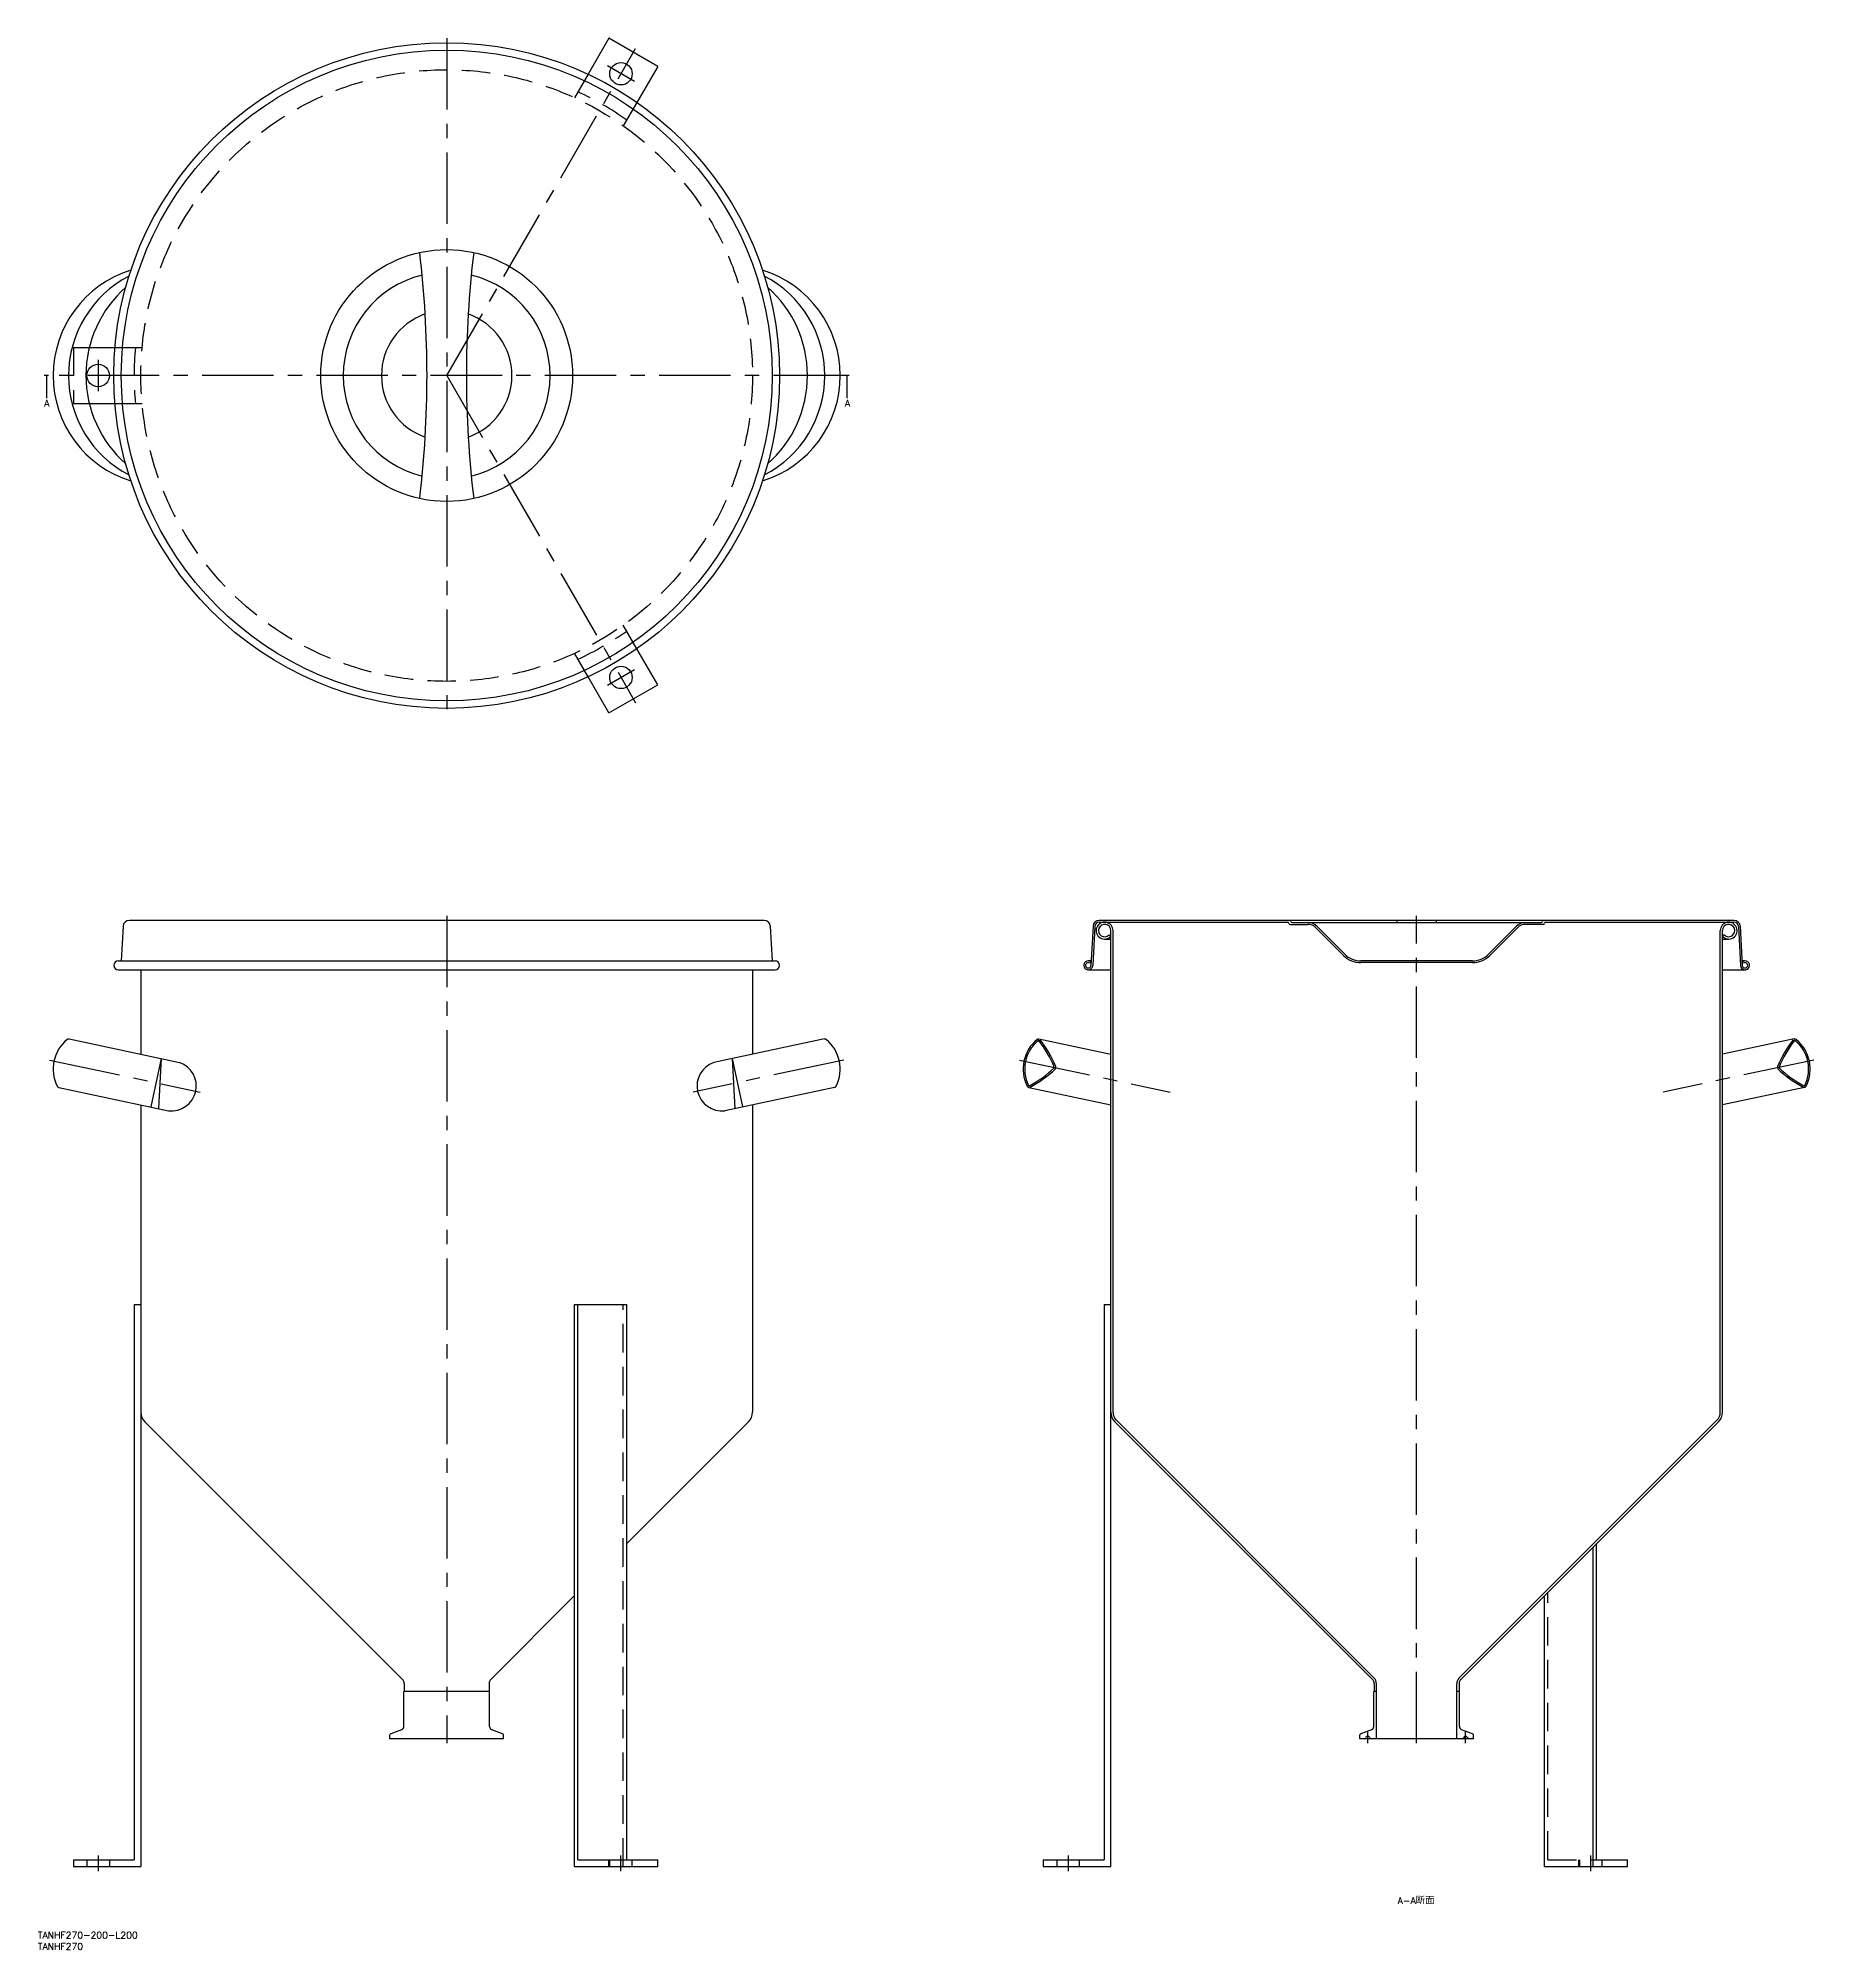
# Model space of a CAD drawing. Extents: x -182 to 608, y -700 to 150.
import ezdxf

# ---------------------------------------------------------------- set-up
doc = ezdxf.new("R2010")
doc.units = 0
doc.linetypes.add('CENTER', pattern=[50.8, 31.75, -6.35, 6.35, -6.35])
doc.linetypes.add('DASHED', pattern=[19.05, 12.7, -6.35])
doc.layers.get('0').update_dxf_attribs({"linetype": 'CONTINUOUS'})
doc.layers.add('CENTER', color=1, linetype='CONTINUOUS')
doc.styles.get("Standard").update_dxf_attribs({"font": 'txt.shx', "height": 3, "bigfont": 'bigfont.shx'})

msp = doc.modelspace()

# ---------------------------------------------------------------- linework, layer by layer
at = {"color": 7, "linetype": 'CONTINUOUS'}
for p, q in [((72.17, 150.01), (62.91, 133.97)), ((93.83, 137.51), (72.17, 150.01)), ((93.83, 137.51), (84.57, 121.47)), ((-158.91, 12.5), (-147.48, 12.5)), ((-158.91, -12.5), (-147.48, -12.5)), ((93.83, -137.51), (84.57, -121.47)), ((72.17, -150.01), (62.91, -133.97)), ((72.17, -150.01), (93.83, -137.51)), ((-143.9, -244.94), (-144.7, -260.29)), ((141.1, -242.29), (-141.1, -242.29)), ((143.9, -244.94), (144.7, -260.29)), ((287.41, -244.94), (286.49, -262.35)), ((288.2, -244.98), (287.29, -262.39)), ((572.41, -242.29), (290.2, -242.29)), ((290.2, -243.09), (374, -243.09)), ((375, -244.09), (382.9, -244.09)), ((375.8, -243.29), (486.8, -243.29)), ((386.44, -245.55), (398.81, -257.92)), ((387, -244.98), (399.37, -257.36)), ((422.55, -242.29), (422.55, -243.29)), ((440.05, -242.29), (440.05, -243.29)), ((475.6, -244.98), (463.23, -257.36)), ((476.17, -245.55), (463.8, -257.92)), ((487.6, -244.09), (479.71, -244.09)), ((488.6, -243.09), (572.41, -243.09)), ((574.4, -244.98), (575.32, -262.39)), ((575.2, -244.94), (576.11, -262.35)), ((292.55, -250.59), (295.3, -250.59)), ((294.51, -248.77), (295.3, -249.39)), ((295.3, -663.09), (295.3, -246.84)), ((296.3, -461.02), (296.3, -246.84)), ((566.3, -461.02), (566.3, -246.84)), ((567.3, -461.02), (567.3, -246.84)), ((568.09, -248.77), (567.3, -249.39)), ((567.3, -250.59), (570.05, -250.59)), ((-146.01, -260.29), (146.01, -260.29)), ((286.6, -260.29), (285.29, -260.29)), ((286.06, -261.37), (286.58, -260.75)), ((456.16, -260.29), (406.45, -260.29)), ((456.16, -261.09), (406.45, -261.09)), ((577.31, -260.29), (576.01, -260.29)), ((576.54, -261.37), (576.03, -260.75)), ((-146.01, -264.29), (146.01, -264.29)), ((-136, -264.29), (-136, -301.84)), ((136, -264.29), (136, -301.84)), ((285.29, -264.29), (295.3, -264.29)), ((567.3, -264.29), (577.31, -264.29)), ((-167.94, -295.05), (-118.81, -305.49)), ((167.94, -295.05), (118.81, -305.49)), ((263.36, -295.05), (295.3, -301.84)), ((599.24, -295.05), (567.3, -301.84)), ((-127, -303.75), (-131.58, -325.27)), ((-127, -303.75), (-128.17, -326)), ((127, -303.75), (131.58, -325.27)), ((127, -303.75), (128.17, -326)), ((-172.51, -316.57), (-123.65, -326.96)), ((172.51, -316.57), (123.65, -326.96)), ((258.79, -316.57), (295.3, -324.33)), ((603.82, -316.57), (567.3, -324.33)), ((-136, -324.33), (-136, -663.09)), ((136, -324.33), (136, -461.02)), ((-139, -413.09), (-136, -413.09)), ((-139, -413.09), (-139, -660.09)), ((56.89, -663.09), (56.89, -413.09)), ((56.89, -413.09), (80.04, -413.09)), ((58.39, -660.09), (58.39, -413.09)), ((80.04, -660.09), (80.04, -413.09)), ((292.3, -413.09), (295.3, -413.09)), ((292.3, -413.09), (292.3, -660.09)), ((-19.67, -579.83), (-134.24, -465.26)), ((80.04, -519.46), (134.24, -465.26)), ((411.63, -579.83), (297.06, -465.26)), ((412.34, -579.12), (297.77, -464.55)), ((450.27, -579.12), (564.84, -464.55)), ((450.97, -579.83), (565.55, -465.26)), ((509.84, -663.09), (509.84, -520.96)), ((511.35, -660.09), (511.35, -519.46)), ((19.67, -579.83), (56.89, -542.61)), ((488.19, -663.09), (488.19, -542.61)), ((-19.05, -600.85), (-19.05, -585.24)), ((19.05, -585.24), (-19.05, -585.24)), ((-18.85, -581.81), (-18.85, -585.24)), ((18.85, -581.81), (18.85, -585.24)), ((19.05, -600.85), (19.05, -585.24)), ((412.25, -600.85), (412.25, -585.24)), ((413.45, -585.24), (412.25, -585.24)), ((412.45, -581.81), (412.45, -585.24)), ((413.45, -606.24), (413.45, -581.81)), ((449.15, -606.24), (449.15, -581.81)), ((450.35, -585.24), (449.15, -585.24)), ((450.15, -581.81), (450.15, -585.24)), ((450.35, -600.85), (450.35, -585.24)), ((-20.02, -602.24), (-24.86, -604)), ((24.86, -604), (20.02, -602.24)), ((411.29, -602.24), (406.44, -604)), ((456.17, -604), (451.32, -602.24)), ((-25.25, -606.24), (-25.25, -604.55)), ((25.25, -606.24), (-25.25, -606.24)), ((25.25, -606.24), (25.25, -604.55)), ((406.05, -606.24), (406.05, -604.55)), ((456.55, -606.24), (406.05, -606.24)), ((408.74, -605.6), (408.62, -605.88)), ((410.37, -605.6), (410.48, -605.88)), ((452.25, -605.58), (452.12, -605.88)), ((453.86, -605.58), (453.98, -605.88)), ((456.55, -606.24), (456.55, -604.55)), ((-166, -660.09), (-139, -660.09)), ((-166, -660.09), (-166, -663.09)), ((58.39, -660.09), (93.83, -660.09)), ((72.17, -663.09), (72.17, -660.09)), ((93.83, -663.09), (93.83, -660.09)), ((265.3, -660.09), (292.3, -660.09)), ((265.3, -660.09), (265.3, -663.09)), ((271.3, -660.09), (271.3, -663.09)), ((281.3, -660.09), (281.3, -663.09)), ((511.35, -660.09), (525.13, -660.09)), ((525.13, -663.09), (525.13, -660.09)), ((-166, -663.09), (-136, -663.09)), ((56.89, -663.09), (93.83, -663.09)), ((265.3, -663.09), (295.3, -663.09)), ((488.19, -663.09), (525.13, -663.09))]:
    msp.add_line(p, q, dxfattribs=at)
at = {"color": 3, "linetype": 'DASHED'}
for p, q in [((62.91, 133.97), (56.89, 123.53)), ((84.57, 121.47), (78.54, 111.03)), ((-166, 12.5), (-166, -12.5)), ((-166, 12.5), (-158.91, 12.5)), ((-147.48, 12.5), (-135.42, 12.5)), ((-166, -12.5), (-158.91, -12.5)), ((-147.48, -12.5), (-135.42, -12.5)), ((84.57, -121.47), (78.54, -111.03)), ((62.91, -133.97), (56.89, -123.53)), ((78.54, -663.09), (78.54, -413.09)), ((489.7, -660.09), (489.7, -541.11)), ((-160, -660.09), (-160, -663.09)), ((-150, -660.09), (-150, -663.09)), ((72.5, -663.09), (72.5, -660.09)), ((82.5, -663.09), (82.5, -660.09)), ((489.7, -660.09), (511.35, -660.09)), ((503.48, -663.09), (503.48, -660.09)), ((503.8, -663.09), (503.8, -660.09)), ((513.8, -663.09), (513.8, -660.09))]:
    msp.add_line(p, q, dxfattribs=at)
at = {"color": 7}
for points in [[(-178, 0, 0), (-178, -9.99, 0)], [(178, 0, 0), (178, -9.99, 0)]]:
    msp.add_polyline3d(points, dxfattribs=at)
at = {"color": 7, "linetype": 'CONTINUOUS'}
for centre, radius in [((0, 0), 148.01), ((0, 0), 144.7), ((77.5, 134.23), 5), ((0, 0), 56), ((-155, 0), 5), ((77.5, -134.23), 5)]:
    msp.add_circle(centre, radius, dxfattribs=at)
at = {"color": 3, "linetype": 'DASHED'}
msp.add_circle((0, 0), 136, dxfattribs=at)
msp.add_circle((0, 0), 136, dxfattribs=at)
for centre, start, end in [((0.1, 0.17), 54.83308, 65.16692), ((-0.2, 0), 174.83308, 185.16692), ((0.1, -0.17), 294.83308, 305.16692)]:
    msp.add_arc(centre, 138.8, start, end, dxfattribs=at)
at = {"color": 7, "linetype": 'CONTINUOUS'}
for centre, radius, start, end in [((-470.68, 0), 461.93, 353.19944, 6.80056), ((470.68, 0), 461.93, 173.19944, 186.80056), ((-125.99, 0), 49.01, 107.09813, 252.90187), ((-118.35, 0), 49.79, 117.37578, 242.62422), ((0, 0), 46, 103.72809, 256.27191), ((0, 0), 46, 283.72809, 76.27191), ((125.99, 0), 49.01, 287.09813, 72.90187), ((118.35, 0), 49.79, 297.37578, 62.62422), ((-108.03, 0), 52.39, 131.43357, 228.56643), ((108.03, 0), 52.39, 311.43357, 48.56643), ((0, 0), 29, 109.25214, 250.74786), ((0, 0), 29, 289.25214, 70.74786), ((-141.1, -245.09), 2.8, 90, 177), ((141.1, -245.09), 2.8, 3, 90), ((290.2, -245.09), 2.8, 90, 177), ((290.2, -245.09), 2, 90, 177), ((292.55, -246.84), 3.75, 0, 317.16657), ((292.55, -246.84), 2.75, 0, 315.44814), ((374, -243.59), 0.5, 0, 90), ((375, -243.59), 0.5, 180, 270), ((374.8, -242.79), 0.5, 0, 90), ((375.8, -242.79), 0.5, 180, 270), ((382.9, -249.09), 5.8, 45, 90), ((382.9, -249.09), 5, 45, 90), ((479.71, -249.09), 5.8, 90, 135), ((479.71, -249.09), 5, 90, 135), ((486.8, -242.79), 0.5, 270, 0), ((487.8, -242.79), 0.5, 90, 180), ((487.6, -243.59), 0.5, 270, 0), ((488.6, -243.59), 0.5, 90, 180), ((570.05, -246.84), 3.75, 222.83343, 180), ((570.05, -246.84), 2.75, 224.55186, 180), ((572.41, -245.09), 2.8, 3, 90), ((572.41, -245.09), 2, 3, 90), ((-146.01, -262.29), 2, 90, 270), ((146.01, -262.29), 2, 270, 90), ((285.29, -262.29), 2, 50.1301, 357), ((285.29, -262.29), 1.2, 50.1301, 357), ((406.45, -250.29), 10.8, 225, 270), ((406.45, -250.29), 10, 225, 270), ((456.16, -250.29), 10, 270, 315), ((456.16, -250.29), 10.8, 270, 315), ((577.31, -262.29), 2, 183, 129.8699), ((577.31, -262.29), 1.2, 183, 129.8699), ((-157.96, -308.42), 17.04, 129.41991, 206.58009), ((-168.15, -296.03), 1, 78, 129.41991), ((168.15, -296.03), 1, 50.58009, 102), ((157.96, -308.42), 17.04, 333.41991, 50.58009), ((273.34, -308.42), 17.04, 129.41991, 206.58009), ((273.34, -308.42), 16.34, 129.41991, 206.58009), ((263.16, -296.03), 1, 78, 129.41991), ((263.16, -296.03), 0.3, 37.8778, 129.41991), ((224.48, -326.11), 49.3, 22.09662, 37.8778), ((224.48, -326.11), 50, 22.09662, 37.8778), ((638.13, -326.11), 50, 142.1222, 157.90338), ((638.13, -326.11), 49.3, 142.1222, 157.90338), ((599.45, -296.03), 0.3, 50.58009, 142.1222), ((599.45, -296.03), 1, 50.58009, 102), ((589.27, -308.42), 16.34, 333.41991, 50.58009), ((589.27, -308.42), 17.04, 333.41991, 50.58009), ((-122.4, -315.96), 11.07, 263.52848, 71.07294), ((122.4, -315.96), 11.07, 108.92706, 276.47152), ((235.9, -272.38), 49.3, 298.1222, 313.90338), ((235.9, -272.38), 50, 298.1222, 313.90338), ((269.88, -307.68), 0.3, 313.90338, 22.09662), ((269.88, -307.68), 1, 313.90338, 22.09662), ((592.73, -307.68), 1, 157.90338, 226.09662), ((626.7, -272.38), 50, 226.09662, 241.8778), ((592.73, -307.68), 0.3, 157.90338, 226.09662), ((626.7, -272.38), 49.3, 226.09662, 241.8778), ((-172.31, -315.59), 1, 206.58009, 258), ((172.31, -315.59), 1, 282, 333.41991), ((259, -315.59), 1, 206.58009, 258), ((259, -315.59), 0.3, 206.58009, 298.1222), ((603.61, -315.59), 0.3, 241.8778, 333.41991), ((603.61, -315.59), 1, 282, 333.41991), ((-130, -461.02), 6, 180, 225), ((130, -461.02), 6, 315, 0), ((301.3, -461.02), 6, 180, 225), ((301.3, -461.02), 5, 180, 225), ((561.3, -461.02), 5, 315, 0), ((561.3, -461.02), 6, 315, 0), ((-21.65, -581.81), 2.8, 360, 45), ((21.65, -581.81), 2.8, 135, 180), ((409.65, -581.81), 2.8, 360, 45), ((409.65, -581.81), 3.8, 360, 45), ((452.95, -581.81), 3.8, 135, 180), ((452.95, -581.81), 2.8, 135, 180), ((-20.52, -600.85), 1.47, 290, 0), ((20.52, -600.85), 1.47, 180, 250), ((410.78, -600.85), 1.47, 290, 0), ((451.82, -600.85), 1.47, 180, 250), ((-24.66, -604.55), 0.588, 110, 180), ((24.66, -604.55), 0.588, 0, 70), ((406.64, -604.55), 0.588, 110, 180), ((408.08, -605.65), 0.588, 270, 337), ((409.55, -605.94), 0.882, 23, 157), ((411.03, -605.65), 0.588, 203, 270), ((451.58, -605.65), 0.588, 270, 337), ((453.05, -605.94), 0.882, 21.63699, 158.36301), ((454.53, -605.65), 0.588, 203, 270), ((455.97, -604.55), 0.588, 0, 70)]:
    msp.add_arc(centre, radius, start, end, dxfattribs=at)
at = {"layer": 'CENTER', "color": 1, "linetype": 'CENTER'}
for p, q in [((0, 150.01), (0, -150.01)), ((0, 0), (84, 145.49)), ((83.56, 130.73), (71.44, 137.73)), ((-177, 0), (-179, 0)), ((177, 0), (-177, 0)), ((-155, 7), (-155, -7)), ((0, 0), (84, -145.49)), ((179, 0), (177, 0)), ((71.44, -137.73), (83.56, -130.73)), ((0, -240.29), (0, -608.24)), ((431.3, -608.24), (431.3, -240.29)), ((-176.58, -304.46), (-109.62, -318.69)), ((176.58, -304.46), (109.62, -318.69)), ((254.72, -304.46), (321.68, -318.69)), ((607.89, -304.46), (540.92, -318.69)), ((409.55, -608.24), (409.55, -603.06)), ((453.05, -608.24), (453.05, -603.06)), ((-155, -658.09), (-155, -665.09)), ((77.5, -665.09), (77.5, -658.09)), ((276.3, -658.09), (276.3, -665.09)), ((508.8, -665.09), (508.8, -658.09))]:
    msp.add_line(p, q, dxfattribs=at)

# ---------------------------------------------------------------- texts
at = {"color": 137, "linetype": 'CONTINUOUS'}
for s, p in [('A', (-178.97, -13.83)), ('A', (177.03, -13.83)), ('A-A断面', (422.89, -679.71))]:
    msp.add_text(s, height=3, dxfattribs=at).set_placement(p)
at = {"color": 7, "linetype": 'CONTINUOUS'}
for s, p in [('TANHF270-200-L200', (-181.75, -695.09)), ('TANHF270', (-181.75, -700.09))]:
    msp.add_text(s, height=3, dxfattribs=at).set_placement(p)

doc.saveas('drawing.dxf')
